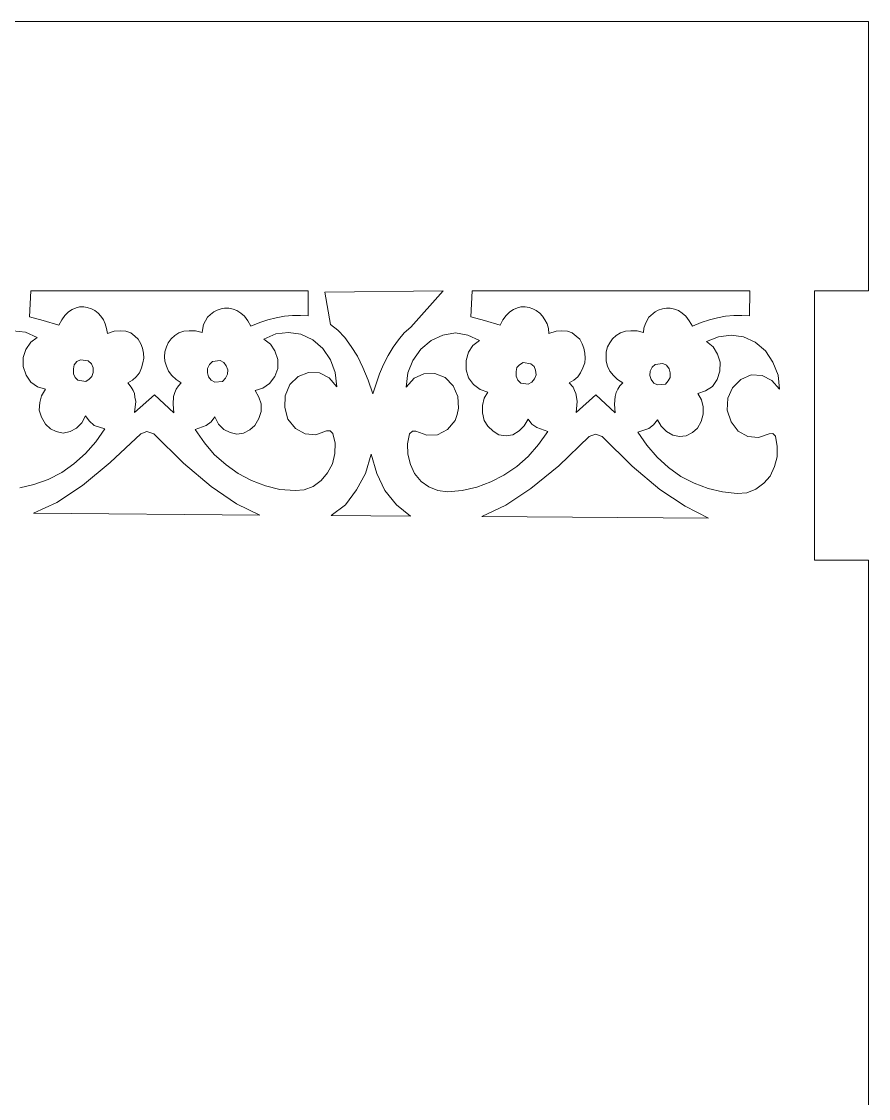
# Model space of a CAD drawing. Header units: inches. Extents: x -4.04 to 3.96, y -5.52 to 0.82.
# Drawn here: x -3.584 to -2.924, y -1.45 to -0.61 of the extents above; entities that cross this region are included whole.
import ezdxf

# ---------------------------------------------------------------- set-up
doc = ezdxf.new("R2010")
doc.units = ezdxf.units.IN
doc.header["$MEASUREMENT"] = 0
doc.layers.add('Katman 1', color=7, linetype='Continuous')

msp = doc.modelspace()

# ---------------------------------------------------------------- linework, layer by layer
at = {"layer": 'Katman 1', "color": 250, "lineweight": 9}
for points in [[(-4.04347, -0.60976), (-4.04347, -0.60976), (-2.92356, -0.60976), (-2.92356, -0.60976)], [(-2.92356, -0.60976), (-2.92356, -0.60976), (-2.92356, -0.81973), (-2.92356, -0.81973)], [(-3.57662, -0.81973), (-3.57662, -0.81973), (-3.57769, -0.84002), (-3.57769, -0.84002)], [(-3.36034, -0.81973), (-3.36034, -0.81973), (-3.57662, -0.81973), (-3.57662, -0.81973)], [(-3.36034, -0.83933), (-3.36034, -0.83933), (-3.36034, -0.81973), (-3.36034, -0.81973)], [(-3.255, -0.81973), (-3.255, -0.81973), (-3.34739, -0.82077), (-3.34739, -0.82077)], [(-3.34739, -0.82077), (-3.34739, -0.82077), (-3.34285, -0.84597), (-3.34285, -0.84597)], [(-3.28023, -0.84806), (-3.28023, -0.84806), (-3.255, -0.81973), (-3.255, -0.81973)], [(-3.2326, -0.81973), (-3.2326, -0.81973), (-3.23365, -0.84002), (-3.23365, -0.84002)], [(-3.01594, -0.81973), (-3.01594, -0.81973), (-3.2326, -0.81973), (-3.2326, -0.81973)], [(-3.01632, -0.83933), (-3.01632, -0.83933), (-3.01594, -0.81973), (-3.01594, -0.81973)], [(-2.92356, -0.81973), (-2.92356, -0.81973), (-2.96559, -0.81973), (-2.96559, -0.81973)], [(-2.96559, -0.81973), (-2.96559, -0.81973), (-2.96559, -1.02972), (-2.96559, -1.02972)], [(-3.55246, -0.84248), (-3.55246, -0.84248), (-3.55002, -0.83895), (-3.55002, -0.83895)], [(-3.55002, -0.83895), (-3.55002, -0.83895), (-3.54722, -0.83615), (-3.54722, -0.83615)], [(-3.54722, -0.83615), (-3.54722, -0.83615), (-3.54439, -0.83442), (-3.54439, -0.83442)], [(-3.54439, -0.83442), (-3.54439, -0.83442), (-3.54128, -0.83304), (-3.54128, -0.83304)], [(-3.54128, -0.83304), (-3.54128, -0.83304), (-3.53848, -0.83233), (-3.53848, -0.83233)], [(-3.53848, -0.83233), (-3.53848, -0.83233), (-3.53533, -0.83233), (-3.53533, -0.83233)], [(-3.53533, -0.83233), (-3.53533, -0.83233), (-3.53253, -0.83266), (-3.53253, -0.83266)], [(-3.53253, -0.83266), (-3.53253, -0.83266), (-3.52937, -0.83375), (-3.52937, -0.83375)], [(-3.52937, -0.83375), (-3.52937, -0.83375), (-3.52657, -0.83513), (-3.52657, -0.83513)], [(-3.52657, -0.83513), (-3.52657, -0.83513), (-3.52413, -0.83719), (-3.52413, -0.83719)], [(-3.52413, -0.83719), (-3.52413, -0.83719), (-3.52202, -0.83964), (-3.52202, -0.83964)], [(-3.52202, -0.83964), (-3.52202, -0.83964), (-3.51993, -0.84248), (-3.51993, -0.84248)], [(-3.43872, -0.84035), (-3.43872, -0.84035), (-3.43661, -0.83824), (-3.43661, -0.83824)], [(-3.43661, -0.83824), (-3.43661, -0.83824), (-3.43381, -0.83615), (-3.43381, -0.83615)], [(-3.43381, -0.83615), (-3.43381, -0.83615), (-3.43137, -0.83477), (-3.43137, -0.83477)], [(-3.43137, -0.83477), (-3.43137, -0.83477), (-3.42824, -0.83375), (-3.42824, -0.83375)], [(-3.42824, -0.83375), (-3.42824, -0.83375), (-3.42546, -0.83337), (-3.42546, -0.83337)], [(-3.42546, -0.83337), (-3.42546, -0.83337), (-3.4223, -0.83337), (-3.4223, -0.83337)], [(-3.4223, -0.83337), (-3.4223, -0.83337), (-3.41879, -0.83408), (-3.41879, -0.83408)], [(-3.41879, -0.83408), (-3.41879, -0.83408), (-3.41597, -0.83513), (-3.41597, -0.83513)], [(-3.41597, -0.83513), (-3.41597, -0.83513), (-3.41283, -0.83719), (-3.41283, -0.83719)], [(-3.41283, -0.83719), (-3.41283, -0.83719), (-3.41001, -0.83964), (-3.41001, -0.83964)], [(-3.41001, -0.83964), (-3.41001, -0.83964), (-3.40728, -0.8432), (-3.40728, -0.8432)], [(-3.38517, -0.84075), (-3.38517, -0.84075), (-3.37888, -0.83964), (-3.37888, -0.83964)], [(-3.37888, -0.83964), (-3.37888, -0.83964), (-3.37257, -0.83895), (-3.37257, -0.83895)], [(-3.37257, -0.83895), (-3.37257, -0.83895), (-3.36628, -0.83895), (-3.36628, -0.83895)], [(-3.36628, -0.83895), (-3.36628, -0.83895), (-3.36034, -0.83933), (-3.36034, -0.83933)], [(-3.20846, -0.84248), (-3.20846, -0.84248), (-3.206, -0.83895), (-3.206, -0.83895)], [(-3.206, -0.83895), (-3.206, -0.83895), (-3.20322, -0.83615), (-3.20322, -0.83615)], [(-3.20322, -0.83615), (-3.20322, -0.83615), (-3.2004, -0.83442), (-3.2004, -0.83442)], [(-3.2004, -0.83442), (-3.2004, -0.83442), (-3.19727, -0.83304), (-3.19727, -0.83304)], [(-3.19727, -0.83304), (-3.19727, -0.83304), (-3.19444, -0.83233), (-3.19444, -0.83233)], [(-3.19444, -0.83233), (-3.19444, -0.83233), (-3.19129, -0.83233), (-3.19129, -0.83233)], [(-3.19129, -0.83233), (-3.19129, -0.83233), (-3.18816, -0.83266), (-3.18816, -0.83266)], [(-3.18816, -0.83266), (-3.18816, -0.83266), (-3.18533, -0.83375), (-3.18533, -0.83375)], [(-3.18533, -0.83375), (-3.18533, -0.83375), (-3.18256, -0.83513), (-3.18256, -0.83513)], [(-3.18256, -0.83513), (-3.18256, -0.83513), (-3.17976, -0.83719), (-3.17976, -0.83719)], [(-3.17976, -0.83719), (-3.17976, -0.83719), (-3.17767, -0.83964), (-3.17767, -0.83964)], [(-3.17767, -0.83964), (-3.17767, -0.83964), (-3.17593, -0.84248), (-3.17593, -0.84248)], [(-3.09473, -0.84035), (-3.09473, -0.84035), (-3.08981, -0.83615), (-3.08981, -0.83615)], [(-3.08981, -0.83615), (-3.08981, -0.83615), (-3.08737, -0.83477), (-3.08737, -0.83477)], [(-3.08737, -0.83477), (-3.08737, -0.83477), (-3.08419, -0.83375), (-3.08419, -0.83375)], [(-3.08419, -0.83375), (-3.08419, -0.83375), (-3.08108, -0.83337), (-3.08108, -0.83337)], [(-3.08108, -0.83337), (-3.08108, -0.83337), (-3.07826, -0.83337), (-3.07826, -0.83337)], [(-3.07826, -0.83337), (-3.07826, -0.83337), (-3.07475, -0.83408), (-3.07475, -0.83408)], [(-3.07475, -0.83408), (-3.07475, -0.83408), (-3.07159, -0.83513), (-3.07159, -0.83513)], [(-3.07159, -0.83513), (-3.07159, -0.83513), (-3.06881, -0.83719), (-3.06881, -0.83719)], [(-3.06881, -0.83719), (-3.06881, -0.83719), (-3.06599, -0.83964), (-3.06599, -0.83964)], [(-3.06599, -0.83964), (-3.06599, -0.83964), (-3.06322, -0.8432), (-3.06322, -0.8432)], [(-3.04117, -0.84075), (-3.04117, -0.84075), (-3.03488, -0.83964), (-3.03488, -0.83964)], [(-3.03488, -0.83964), (-3.03488, -0.83964), (-3.02857, -0.83895), (-3.02857, -0.83895)], [(-3.02857, -0.83895), (-3.02857, -0.83895), (-3.02226, -0.83895), (-3.02226, -0.83895)], [(-3.02226, -0.83895), (-3.02226, -0.83895), (-3.01632, -0.83933), (-3.01632, -0.83933)], [(-3.57769, -0.84002), (-3.57769, -0.84002), (-3.56682, -0.84282), (-3.56682, -0.84282)], [(-3.56682, -0.84282), (-3.56682, -0.84282), (-3.5546, -0.84668), (-3.5546, -0.84668)], [(-3.5546, -0.84668), (-3.5546, -0.84668), (-3.55246, -0.84248), (-3.55246, -0.84248)], [(-3.51993, -0.84248), (-3.51993, -0.84248), (-3.51853, -0.84562), (-3.51853, -0.84562)], [(-3.51853, -0.84562), (-3.51853, -0.84562), (-3.51748, -0.84911), (-3.51748, -0.84911)], [(-3.44257, -0.84878), (-3.44257, -0.84878), (-3.44186, -0.84597), (-3.44186, -0.84597)], [(-3.44186, -0.84597), (-3.44186, -0.84597), (-3.44048, -0.8432), (-3.44048, -0.8432)], [(-3.44048, -0.8432), (-3.44048, -0.8432), (-3.43872, -0.84035), (-3.43872, -0.84035)], [(-3.40728, -0.8432), (-3.40728, -0.8432), (-3.40515, -0.84735), (-3.40515, -0.84735)], [(-3.40515, -0.84735), (-3.40515, -0.84735), (-3.39812, -0.84457), (-3.39812, -0.84457)], [(-3.39812, -0.84457), (-3.39812, -0.84457), (-3.39183, -0.84248), (-3.39183, -0.84248)], [(-3.39183, -0.84248), (-3.39183, -0.84248), (-3.38517, -0.84075), (-3.38517, -0.84075)], [(-3.34285, -0.84597), (-3.34285, -0.84597), (-3.33723, -0.85051), (-3.33723, -0.85051)], [(-3.28545, -0.85259), (-3.28545, -0.85259), (-3.28023, -0.84806), (-3.28023, -0.84806)], [(-3.23365, -0.84002), (-3.23365, -0.84002), (-3.22282, -0.84282), (-3.22282, -0.84282)], [(-3.22282, -0.84282), (-3.22282, -0.84282), (-3.21056, -0.84668), (-3.21056, -0.84668)], [(-3.21056, -0.84668), (-3.21056, -0.84668), (-3.20846, -0.84248), (-3.20846, -0.84248)], [(-3.17593, -0.84248), (-3.17593, -0.84248), (-3.17413, -0.84562), (-3.17413, -0.84562)], [(-3.17413, -0.84562), (-3.17413, -0.84562), (-3.17311, -0.84911), (-3.17311, -0.84911)], [(-3.09855, -0.84878), (-3.09855, -0.84878), (-3.09753, -0.84597), (-3.09753, -0.84597)], [(-3.09753, -0.84597), (-3.09753, -0.84597), (-3.09644, -0.8432), (-3.09644, -0.8432)], [(-3.09644, -0.8432), (-3.09644, -0.8432), (-3.09473, -0.84035), (-3.09473, -0.84035)], [(-3.06322, -0.8432), (-3.06322, -0.8432), (-3.06077, -0.84735), (-3.06077, -0.84735)], [(-3.06077, -0.84735), (-3.06077, -0.84735), (-3.0541, -0.84457), (-3.0541, -0.84457)], [(-3.0541, -0.84457), (-3.0541, -0.84457), (-3.04746, -0.84248), (-3.04746, -0.84248)], [(-3.04746, -0.84248), (-3.04746, -0.84248), (-3.04117, -0.84075), (-3.04117, -0.84075)], [(-3.59062, -0.85088), (-3.59062, -0.85088), (-3.58082, -0.85193), (-3.58082, -0.85193)], [(-3.58082, -0.85193), (-3.58082, -0.85193), (-3.57173, -0.85615), (-3.57173, -0.85615)], [(-3.57173, -0.85615), (-3.57173, -0.85615), (-3.57662, -0.85995), (-3.57662, -0.85995)], [(-3.51748, -0.84911), (-3.51748, -0.84911), (-3.51678, -0.85297), (-3.51678, -0.85297)], [(-3.51678, -0.85297), (-3.51678, -0.85297), (-3.51153, -0.85122), (-3.51153, -0.85122)], [(-3.51153, -0.85122), (-3.51153, -0.85122), (-3.50662, -0.85088), (-3.50662, -0.85088)], [(-3.50662, -0.85088), (-3.50662, -0.85088), (-3.50244, -0.85122), (-3.50244, -0.85122)], [(-3.50244, -0.85122), (-3.50244, -0.85122), (-3.49857, -0.85259), (-3.49857, -0.85259)], [(-3.49857, -0.85259), (-3.49857, -0.85259), (-3.49539, -0.85506), (-3.49539, -0.85506)], [(-3.49539, -0.85506), (-3.49539, -0.85506), (-3.49299, -0.85755), (-3.49299, -0.85755)], [(-3.46708, -0.85717), (-3.46708, -0.85717), (-3.4643, -0.85473), (-3.4643, -0.85473)], [(-3.4643, -0.85473), (-3.4643, -0.85473), (-3.46113, -0.85259), (-3.46113, -0.85259)], [(-3.46113, -0.85259), (-3.46113, -0.85259), (-3.45728, -0.85122), (-3.45728, -0.85122)], [(-3.45728, -0.85122), (-3.45728, -0.85122), (-3.45304, -0.85088), (-3.45304, -0.85088)], [(-3.45304, -0.85088), (-3.45304, -0.85088), (-3.44817, -0.85088), (-3.44817, -0.85088)], [(-3.44817, -0.85088), (-3.44817, -0.85088), (-3.44293, -0.85226), (-3.44293, -0.85226)], [(-3.44293, -0.85226), (-3.44293, -0.85226), (-3.44257, -0.84878), (-3.44257, -0.84878)], [(-3.38555, -0.85331), (-3.38555, -0.85331), (-3.39499, -0.85755), (-3.39499, -0.85755)], [(-3.37577, -0.85226), (-3.37577, -0.85226), (-3.38555, -0.85331), (-3.38555, -0.85331)], [(-3.36596, -0.85369), (-3.36596, -0.85369), (-3.37577, -0.85226), (-3.37577, -0.85226)], [(-3.35683, -0.85789), (-3.35683, -0.85789), (-3.36596, -0.85369), (-3.36596, -0.85369)], [(-3.33723, -0.85051), (-3.33723, -0.85051), (-3.33165, -0.85615), (-3.33165, -0.85615)], [(-3.33165, -0.85615), (-3.33165, -0.85615), (-3.32674, -0.86313), (-3.32674, -0.86313)], [(-3.29001, -0.85789), (-3.29001, -0.85789), (-3.28545, -0.85259), (-3.28545, -0.85259)], [(-3.26444, -0.85855), (-3.26444, -0.85855), (-3.25533, -0.85435), (-3.25533, -0.85435)], [(-3.25533, -0.85435), (-3.25533, -0.85435), (-3.24556, -0.85259), (-3.24556, -0.85259)], [(-3.24556, -0.85259), (-3.24556, -0.85259), (-3.23576, -0.85435), (-3.23576, -0.85435)], [(-3.23576, -0.85435), (-3.23576, -0.85435), (-3.22665, -0.85855), (-3.22665, -0.85855)], [(-3.17311, -0.84911), (-3.17311, -0.84911), (-3.17275, -0.85297), (-3.17275, -0.85297)], [(-3.17275, -0.85297), (-3.17275, -0.85297), (-3.16713, -0.85122), (-3.16713, -0.85122)], [(-3.16713, -0.85122), (-3.16713, -0.85122), (-3.1626, -0.85088), (-3.1626, -0.85088)], [(-3.1626, -0.85088), (-3.1626, -0.85088), (-3.15806, -0.85122), (-3.15806, -0.85122)], [(-3.15806, -0.85122), (-3.15806, -0.85122), (-3.15453, -0.85259), (-3.15453, -0.85259)], [(-3.15453, -0.85259), (-3.15453, -0.85259), (-3.15142, -0.85506), (-3.15142, -0.85506)], [(-3.15142, -0.85506), (-3.15142, -0.85506), (-3.14862, -0.85755), (-3.14862, -0.85755)], [(-3.12306, -0.85717), (-3.12306, -0.85717), (-3.12024, -0.85473), (-3.12024, -0.85473)], [(-3.12024, -0.85473), (-3.12024, -0.85473), (-3.11675, -0.85259), (-3.11675, -0.85259)], [(-3.11675, -0.85259), (-3.11675, -0.85259), (-3.11291, -0.85122), (-3.11291, -0.85122)], [(-3.11291, -0.85122), (-3.11291, -0.85122), (-3.10871, -0.85088), (-3.10871, -0.85088)], [(-3.10871, -0.85088), (-3.10871, -0.85088), (-3.10379, -0.85088), (-3.10379, -0.85088)], [(-3.10379, -0.85088), (-3.10379, -0.85088), (-3.09893, -0.85226), (-3.09893, -0.85226)], [(-3.09893, -0.85226), (-3.09893, -0.85226), (-3.09855, -0.84878), (-3.09855, -0.84878)], [(-3.04046, -0.85577), (-3.04046, -0.85577), (-3.0499, -0.85926), (-3.0499, -0.85926)], [(-3.03068, -0.85435), (-3.03068, -0.85435), (-3.04046, -0.85577), (-3.04046, -0.85577)], [(-3.02085, -0.85577), (-3.02085, -0.85577), (-3.03068, -0.85435), (-3.03068, -0.85435)], [(-3.01179, -0.85995), (-3.01179, -0.85995), (-3.02085, -0.85577), (-3.02085, -0.85577)], [(-3.57662, -0.85995), (-3.57662, -0.85995), (-3.58046, -0.86557), (-3.58046, -0.86557)], [(-3.49299, -0.85755), (-3.49299, -0.85755), (-3.49088, -0.86102), (-3.49088, -0.86102)], [(-3.49088, -0.86102), (-3.49088, -0.86102), (-3.4895, -0.8645), (-3.4895, -0.8645)], [(-3.4895, -0.8645), (-3.4895, -0.8645), (-3.4888, -0.86837), (-3.4888, -0.86837)], [(-3.47199, -0.86733), (-3.47199, -0.86733), (-3.47091, -0.86346), (-3.47091, -0.86346)], [(-3.47091, -0.86346), (-3.47091, -0.86346), (-3.46953, -0.8603), (-3.46953, -0.8603)], [(-3.46953, -0.8603), (-3.46953, -0.8603), (-3.46708, -0.85717), (-3.46708, -0.85717)], [(-3.39499, -0.85755), (-3.39499, -0.85755), (-3.38974, -0.86137), (-3.38974, -0.86137)], [(-3.38974, -0.86137), (-3.38974, -0.86137), (-3.38626, -0.86662), (-3.38626, -0.86662)], [(-3.34879, -0.86489), (-3.34879, -0.86489), (-3.35683, -0.85789), (-3.35683, -0.85789)], [(-3.34285, -0.87362), (-3.34285, -0.87362), (-3.34879, -0.86489), (-3.34879, -0.86489)], [(-3.32674, -0.86313), (-3.32674, -0.86313), (-3.32187, -0.87082), (-3.32187, -0.87082)], [(-3.29803, -0.87013), (-3.29803, -0.87013), (-3.29421, -0.8638), (-3.29421, -0.8638)], [(-3.29421, -0.8638), (-3.29421, -0.8638), (-3.29001, -0.85789), (-3.29001, -0.85789)], [(-3.27252, -0.86522), (-3.27252, -0.86522), (-3.26444, -0.85855), (-3.26444, -0.85855)], [(-3.23189, -0.86244), (-3.23189, -0.86244), (-3.2354, -0.86766), (-3.2354, -0.86766)], [(-3.22665, -0.85855), (-3.22665, -0.85855), (-3.23189, -0.86244), (-3.23189, -0.86244)], [(-3.14862, -0.85755), (-3.14862, -0.85755), (-3.14684, -0.86102), (-3.14684, -0.86102)], [(-3.14684, -0.86102), (-3.14684, -0.86102), (-3.14546, -0.8645), (-3.14546, -0.8645)], [(-3.14546, -0.8645), (-3.14546, -0.8645), (-3.14475, -0.86837), (-3.14475, -0.86837)], [(-3.12793, -0.86733), (-3.12793, -0.86733), (-3.12691, -0.86346), (-3.12691, -0.86346)], [(-3.12691, -0.86346), (-3.12691, -0.86346), (-3.12515, -0.8603), (-3.12515, -0.8603)], [(-3.12515, -0.8603), (-3.12515, -0.8603), (-3.12306, -0.85717), (-3.12306, -0.85717)], [(-3.0499, -0.85926), (-3.0499, -0.85926), (-3.04466, -0.86346), (-3.04466, -0.86346)], [(-3.04466, -0.86346), (-3.04466, -0.86346), (-3.04117, -0.86908), (-3.04117, -0.86908)], [(-3.0037, -0.86662), (-3.0037, -0.86662), (-3.01179, -0.85995), (-3.01179, -0.85995)], [(-3.58046, -0.86557), (-3.58046, -0.86557), (-3.58257, -0.87189), (-3.58257, -0.87189)], [(-3.58257, -0.87189), (-3.58257, -0.87189), (-3.58257, -0.87886), (-3.58257, -0.87886)], [(-3.48841, -0.8722), (-3.48841, -0.8722), (-3.48913, -0.87606), (-3.48913, -0.87606)], [(-3.4888, -0.86837), (-3.4888, -0.86837), (-3.48841, -0.8722), (-3.48841, -0.8722)], [(-3.47232, -0.87117), (-3.47232, -0.87117), (-3.47199, -0.86733), (-3.47199, -0.86733)], [(-3.47199, -0.87466), (-3.47199, -0.87466), (-3.47232, -0.87117), (-3.47232, -0.87117)], [(-3.38626, -0.86662), (-3.38626, -0.86662), (-3.38412, -0.87328), (-3.38412, -0.87328)], [(-3.38412, -0.87328), (-3.38412, -0.87328), (-3.38412, -0.88026), (-3.38412, -0.88026)], [(-3.32187, -0.87082), (-3.32187, -0.87082), (-3.31763, -0.87957), (-3.31763, -0.87957)], [(-3.30156, -0.87711), (-3.30156, -0.87711), (-3.29803, -0.87013), (-3.29803, -0.87013)], [(-3.2788, -0.874), (-3.2788, -0.874), (-3.27252, -0.86522), (-3.27252, -0.86522)], [(-3.2354, -0.86766), (-3.2354, -0.86766), (-3.23716, -0.874), (-3.23716, -0.874)], [(-3.14475, -0.86837), (-3.14475, -0.86837), (-3.14442, -0.8722), (-3.14442, -0.8722)], [(-3.14442, -0.8722), (-3.14442, -0.8722), (-3.14475, -0.87606), (-3.14475, -0.87606)], [(-3.12793, -0.87466), (-3.12793, -0.87466), (-3.12793, -0.86733), (-3.12793, -0.86733)], [(-3.04117, -0.86908), (-3.04117, -0.86908), (-3.03906, -0.87537), (-3.03906, -0.87537)], [(-2.9981, -0.87537), (-2.9981, -0.87537), (-3.0037, -0.86662), (-3.0037, -0.86662)], [(-3.58257, -0.87886), (-3.58257, -0.87886), (-3.58011, -0.88553), (-3.58011, -0.88553)], [(-3.5434, -0.88062), (-3.5434, -0.88062), (-3.54269, -0.87748), (-3.54269, -0.87748)], [(-3.5434, -0.88446), (-3.5434, -0.88446), (-3.5434, -0.88062), (-3.5434, -0.88062)], [(-3.54269, -0.87748), (-3.54269, -0.87748), (-3.54057, -0.87502), (-3.54057, -0.87502)], [(-3.54057, -0.87502), (-3.54057, -0.87502), (-3.53778, -0.87362), (-3.53778, -0.87362)], [(-3.53778, -0.87362), (-3.53778, -0.87362), (-3.53182, -0.87431), (-3.53182, -0.87431)], [(-3.53182, -0.87431), (-3.53182, -0.87431), (-3.52937, -0.87678), (-3.52937, -0.87678)], [(-3.52937, -0.87678), (-3.52937, -0.87678), (-3.52795, -0.87991), (-3.52795, -0.87991)], [(-3.52795, -0.87991), (-3.52795, -0.87991), (-3.52795, -0.88344), (-3.52795, -0.88344)], [(-3.49022, -0.87991), (-3.49022, -0.87991), (-3.49191, -0.88377), (-3.49191, -0.88377)], [(-3.48913, -0.87606), (-3.48913, -0.87606), (-3.49022, -0.87991), (-3.49022, -0.87991)], [(-3.47091, -0.87851), (-3.47091, -0.87851), (-3.47199, -0.87466), (-3.47199, -0.87466)], [(-3.46919, -0.88235), (-3.46919, -0.88235), (-3.47091, -0.87851), (-3.47091, -0.87851)], [(-3.43733, -0.87711), (-3.43733, -0.87711), (-3.43872, -0.88026), (-3.43872, -0.88026)], [(-3.43872, -0.88026), (-3.43872, -0.88026), (-3.43872, -0.88377), (-3.43872, -0.88377)], [(-3.4349, -0.87502), (-3.4349, -0.87502), (-3.43733, -0.87711), (-3.43733, -0.87711)], [(-3.42894, -0.874), (-3.42894, -0.874), (-3.4349, -0.87502), (-3.4349, -0.87502)], [(-3.42617, -0.87573), (-3.42617, -0.87573), (-3.42894, -0.874), (-3.42894, -0.874)], [(-3.42437, -0.87815), (-3.42437, -0.87815), (-3.42617, -0.87573), (-3.42617, -0.87573)], [(-3.42297, -0.88133), (-3.42297, -0.88133), (-3.42437, -0.87815), (-3.42437, -0.87815)], [(-3.42335, -0.88482), (-3.42335, -0.88482), (-3.42297, -0.88133), (-3.42297, -0.88133)], [(-3.38412, -0.88026), (-3.38412, -0.88026), (-3.38626, -0.88655), (-3.38626, -0.88655)], [(-3.33936, -0.88344), (-3.33936, -0.88344), (-3.34285, -0.87362), (-3.34285, -0.87362)], [(-3.31763, -0.87957), (-3.31763, -0.87957), (-3.31348, -0.88935), (-3.31348, -0.88935)], [(-3.3047, -0.88446), (-3.3047, -0.88446), (-3.30156, -0.87711), (-3.30156, -0.87711)], [(-3.28263, -0.88377), (-3.28263, -0.88377), (-3.2788, -0.874), (-3.2788, -0.874)], [(-3.23716, -0.874), (-3.23716, -0.874), (-3.23716, -0.88133), (-3.23716, -0.88133)], [(-3.23716, -0.88133), (-3.23716, -0.88133), (-3.2354, -0.88764), (-3.2354, -0.88764)], [(-3.19831, -0.88273), (-3.19831, -0.88273), (-3.19762, -0.87957), (-3.19762, -0.87957)], [(-3.19762, -0.87957), (-3.19762, -0.87957), (-3.19554, -0.87748), (-3.19554, -0.87748)], [(-3.19554, -0.87748), (-3.19554, -0.87748), (-3.19269, -0.87573), (-3.19269, -0.87573)], [(-3.19269, -0.87573), (-3.19269, -0.87573), (-3.18676, -0.87678), (-3.18676, -0.87678)], [(-3.18676, -0.87678), (-3.18676, -0.87678), (-3.18429, -0.87886), (-3.18429, -0.87886)], [(-3.18429, -0.87886), (-3.18429, -0.87886), (-3.18324, -0.88169), (-3.18324, -0.88169)], [(-3.18324, -0.88169), (-3.18324, -0.88169), (-3.18256, -0.88517), (-3.18256, -0.88517)], [(-3.14615, -0.87991), (-3.14615, -0.87991), (-3.14793, -0.88377), (-3.14793, -0.88377)], [(-3.14475, -0.87606), (-3.14475, -0.87606), (-3.14615, -0.87991), (-3.14615, -0.87991)], [(-3.12691, -0.87851), (-3.12691, -0.87851), (-3.12793, -0.87466), (-3.12793, -0.87466)], [(-3.12515, -0.88235), (-3.12515, -0.88235), (-3.12691, -0.87851), (-3.12691, -0.87851)], [(-3.09226, -0.8792), (-3.09226, -0.8792), (-3.09366, -0.88235), (-3.09366, -0.88235)], [(-3.08981, -0.87711), (-3.08981, -0.87711), (-3.09226, -0.8792), (-3.09226, -0.8792)], [(-3.08388, -0.87639), (-3.08388, -0.87639), (-3.08981, -0.87711), (-3.08981, -0.87711)], [(-3.08108, -0.8778), (-3.08108, -0.8778), (-3.08388, -0.87639), (-3.08388, -0.87639)], [(-3.07897, -0.88062), (-3.07897, -0.88062), (-3.08108, -0.8778), (-3.08108, -0.8778)], [(-3.07826, -0.88377), (-3.07826, -0.88377), (-3.07897, -0.88062), (-3.07897, -0.88062)], [(-3.03906, -0.87537), (-3.03906, -0.87537), (-3.03941, -0.88235), (-3.03941, -0.88235)], [(-2.99392, -0.88553), (-2.99392, -0.88553), (-2.9981, -0.87537), (-2.9981, -0.87537)], [(-3.58011, -0.88553), (-3.58011, -0.88553), (-3.57662, -0.89113), (-3.57662, -0.89113)], [(-3.54198, -0.88726), (-3.54198, -0.88726), (-3.5434, -0.88446), (-3.5434, -0.88446)], [(-3.53991, -0.88935), (-3.53991, -0.88935), (-3.54198, -0.88726), (-3.54198, -0.88726)], [(-3.53357, -0.89042), (-3.53357, -0.89042), (-3.53991, -0.88935), (-3.53991, -0.88935)], [(-3.53113, -0.88867), (-3.53113, -0.88867), (-3.53357, -0.89042), (-3.53357, -0.89042)], [(-3.52904, -0.88655), (-3.52904, -0.88655), (-3.53113, -0.88867), (-3.53113, -0.88867)], [(-3.52795, -0.88344), (-3.52795, -0.88344), (-3.52904, -0.88655), (-3.52904, -0.88655)], [(-3.49717, -0.88935), (-3.49717, -0.88935), (-3.50104, -0.89146), (-3.50104, -0.89146)], [(-3.49437, -0.88693), (-3.49437, -0.88693), (-3.49717, -0.88935), (-3.49717, -0.88935)], [(-3.49191, -0.88377), (-3.49191, -0.88377), (-3.49437, -0.88693), (-3.49437, -0.88693)], [(-3.46673, -0.88584), (-3.46673, -0.88584), (-3.46919, -0.88235), (-3.46919, -0.88235)], [(-3.46324, -0.88902), (-3.46324, -0.88902), (-3.46673, -0.88584), (-3.46673, -0.88584)], [(-3.45939, -0.89146), (-3.45939, -0.89146), (-3.46324, -0.88902), (-3.46324, -0.88902)], [(-3.43872, -0.88377), (-3.43872, -0.88377), (-3.43801, -0.88693), (-3.43801, -0.88693)], [(-3.43801, -0.88693), (-3.43801, -0.88693), (-3.4359, -0.88935), (-3.4359, -0.88935)], [(-3.4359, -0.88935), (-3.4359, -0.88935), (-3.43313, -0.89113), (-3.43313, -0.89113)], [(-3.42717, -0.89042), (-3.42717, -0.89042), (-3.42474, -0.88797), (-3.42474, -0.88797)], [(-3.42474, -0.88797), (-3.42474, -0.88797), (-3.42335, -0.88482), (-3.42335, -0.88482)], [(-3.38626, -0.88655), (-3.38626, -0.88655), (-3.39046, -0.89213), (-3.39046, -0.89213)], [(-3.37468, -0.89284), (-3.37468, -0.89284), (-3.36808, -0.88655), (-3.36808, -0.88655)], [(-3.36808, -0.88655), (-3.36808, -0.88655), (-3.35998, -0.88344), (-3.35998, -0.88344)], [(-3.35998, -0.88344), (-3.35998, -0.88344), (-3.35159, -0.88377), (-3.35159, -0.88377)], [(-3.35159, -0.88377), (-3.35159, -0.88377), (-3.3439, -0.88764), (-3.3439, -0.88764)], [(-3.3439, -0.88764), (-3.3439, -0.88764), (-3.33792, -0.89462), (-3.33792, -0.89462)], [(-3.33792, -0.89462), (-3.33792, -0.89462), (-3.33936, -0.88344), (-3.33936, -0.88344)], [(-3.31348, -0.88935), (-3.31348, -0.88935), (-3.30992, -0.9002), (-3.30992, -0.9002)], [(-3.30992, -0.9002), (-3.30992, -0.9002), (-3.3047, -0.88446), (-3.3047, -0.88446)], [(-3.28403, -0.89498), (-3.28403, -0.89498), (-3.28263, -0.88377), (-3.28263, -0.88377)], [(-3.27772, -0.88797), (-3.27772, -0.88797), (-3.28403, -0.89498), (-3.28403, -0.89498)], [(-3.27005, -0.88446), (-3.27005, -0.88446), (-3.27772, -0.88797), (-3.27772, -0.88797)], [(-3.26167, -0.88415), (-3.26167, -0.88415), (-3.27005, -0.88446), (-3.27005, -0.88446)], [(-3.25358, -0.88726), (-3.25358, -0.88726), (-3.26167, -0.88415), (-3.26167, -0.88415)], [(-3.24729, -0.89393), (-3.24729, -0.89393), (-3.25358, -0.88726), (-3.25358, -0.88726)], [(-3.2354, -0.88764), (-3.2354, -0.88764), (-3.23156, -0.89284), (-3.23156, -0.89284)], [(-3.19831, -0.88622), (-3.19831, -0.88622), (-3.19831, -0.88273), (-3.19831, -0.88273)], [(-3.19691, -0.88935), (-3.19691, -0.88935), (-3.19831, -0.88622), (-3.19831, -0.88622)], [(-3.19444, -0.89184), (-3.19444, -0.89184), (-3.19691, -0.88935), (-3.19691, -0.88935)], [(-3.18398, -0.88831), (-3.18398, -0.88831), (-3.18604, -0.89113), (-3.18604, -0.89113)], [(-3.18256, -0.88517), (-3.18256, -0.88517), (-3.18398, -0.88831), (-3.18398, -0.88831)], [(-3.15315, -0.88935), (-3.15315, -0.88935), (-3.157, -0.89146), (-3.157, -0.89146)], [(-3.15, -0.88693), (-3.15, -0.88693), (-3.15315, -0.88935), (-3.15315, -0.88935)], [(-3.14793, -0.88377), (-3.14793, -0.88377), (-3.15, -0.88693), (-3.15, -0.88693)], [(-3.12235, -0.88584), (-3.12235, -0.88584), (-3.12515, -0.88235), (-3.12515, -0.88235)], [(-3.1192, -0.88902), (-3.1192, -0.88902), (-3.12235, -0.88584), (-3.12235, -0.88584)], [(-3.115, -0.89146), (-3.115, -0.89146), (-3.1192, -0.88902), (-3.1192, -0.88902)], [(-3.09366, -0.88235), (-3.09366, -0.88235), (-3.09402, -0.88584), (-3.09402, -0.88584)], [(-3.09402, -0.88584), (-3.09402, -0.88584), (-3.09295, -0.88902), (-3.09295, -0.88902)], [(-3.09295, -0.88902), (-3.09295, -0.88902), (-3.09086, -0.89184), (-3.09086, -0.89184)], [(-3.08175, -0.89251), (-3.08175, -0.89251), (-3.07968, -0.89007), (-3.07968, -0.89007)], [(-3.07968, -0.89007), (-3.07968, -0.89007), (-3.07826, -0.88726), (-3.07826, -0.88726)], [(-3.07826, -0.88726), (-3.07826, -0.88726), (-3.07826, -0.88377), (-3.07826, -0.88377)], [(-3.04155, -0.88902), (-3.04155, -0.88902), (-3.04504, -0.89427), (-3.04504, -0.89427)], [(-3.03941, -0.88235), (-3.03941, -0.88235), (-3.04155, -0.88902), (-3.04155, -0.88902)], [(-3.02961, -0.89533), (-3.02961, -0.89533), (-3.02295, -0.88902), (-3.02295, -0.88902)], [(-3.02295, -0.88902), (-3.02295, -0.88902), (-3.01492, -0.88517), (-3.01492, -0.88517)], [(-3.01492, -0.88517), (-3.01492, -0.88517), (-3.0065, -0.88584), (-3.0065, -0.88584)], [(-3.0065, -0.88584), (-3.0065, -0.88584), (-2.99881, -0.8897), (-2.99881, -0.8897)], [(-2.99881, -0.8897), (-2.99881, -0.8897), (-2.99285, -0.89637), (-2.99285, -0.89637)], [(-2.99285, -0.89637), (-2.99285, -0.89637), (-2.99392, -0.88553), (-2.99392, -0.88553)], [(-3.57662, -0.89113), (-3.57662, -0.89113), (-3.57138, -0.89462), (-3.57138, -0.89462)], [(-3.57138, -0.89462), (-3.57138, -0.89462), (-3.56509, -0.89637), (-3.56509, -0.89637)], [(-3.56509, -0.89637), (-3.56509, -0.89637), (-3.56824, -0.90162), (-3.56824, -0.90162)], [(-3.50104, -0.89146), (-3.50104, -0.89146), (-3.49824, -0.89498), (-3.49824, -0.89498)], [(-3.49824, -0.89498), (-3.49824, -0.89498), (-3.49684, -0.8974), (-3.49684, -0.8974)], [(-3.49684, -0.8974), (-3.49684, -0.8974), (-3.49575, -0.89986), (-3.49575, -0.89986)], [(-3.4643, -0.89918), (-3.4643, -0.89918), (-3.46324, -0.89637), (-3.46324, -0.89637)], [(-3.46324, -0.89637), (-3.46324, -0.89637), (-3.4615, -0.89393), (-3.4615, -0.89393)], [(-3.4615, -0.89393), (-3.4615, -0.89393), (-3.45939, -0.89146), (-3.45939, -0.89146)], [(-3.43313, -0.89113), (-3.43313, -0.89113), (-3.42717, -0.89042), (-3.42717, -0.89042)], [(-3.3957, -0.89566), (-3.3957, -0.89566), (-3.40161, -0.8974), (-3.40161, -0.8974)], [(-3.40161, -0.8974), (-3.40161, -0.8974), (-3.39883, -0.90267), (-3.39883, -0.90267)], [(-3.39046, -0.89213), (-3.39046, -0.89213), (-3.3957, -0.89566), (-3.3957, -0.89566)], [(-3.37817, -0.90162), (-3.37817, -0.90162), (-3.37468, -0.89284), (-3.37468, -0.89284)], [(-3.2438, -0.90229), (-3.2438, -0.90229), (-3.24729, -0.89393), (-3.24729, -0.89393)], [(-3.23156, -0.89284), (-3.23156, -0.89284), (-3.22631, -0.89671), (-3.22631, -0.89671)], [(-3.22631, -0.89671), (-3.22631, -0.89671), (-3.22033, -0.8988), (-3.22033, -0.8988)], [(-3.18887, -0.89251), (-3.18887, -0.89251), (-3.19444, -0.89184), (-3.19444, -0.89184)], [(-3.18604, -0.89113), (-3.18604, -0.89113), (-3.18887, -0.89251), (-3.18887, -0.89251)], [(-3.157, -0.89146), (-3.157, -0.89146), (-3.15386, -0.89498), (-3.15386, -0.89498)], [(-3.15386, -0.89498), (-3.15386, -0.89498), (-3.15282, -0.8974), (-3.15282, -0.8974)], [(-3.15282, -0.8974), (-3.15282, -0.8974), (-3.15175, -0.89986), (-3.15175, -0.89986)], [(-3.12024, -0.89918), (-3.12024, -0.89918), (-3.11886, -0.89637), (-3.11886, -0.89637)], [(-3.11886, -0.89637), (-3.11886, -0.89637), (-3.11744, -0.89393), (-3.11744, -0.89393)], [(-3.11744, -0.89393), (-3.11744, -0.89393), (-3.115, -0.89146), (-3.115, -0.89146)], [(-3.09086, -0.89184), (-3.09086, -0.89184), (-3.08806, -0.89322), (-3.08806, -0.89322)], [(-3.08806, -0.89322), (-3.08806, -0.89322), (-3.08175, -0.89251), (-3.08175, -0.89251)], [(-3.05059, -0.8978), (-3.05059, -0.8978), (-3.05657, -0.89986), (-3.05657, -0.89986)], [(-3.04504, -0.89427), (-3.04504, -0.89427), (-3.05059, -0.8978), (-3.05059, -0.8978)], [(-3.0331, -0.90338), (-3.0331, -0.90338), (-3.02961, -0.89533), (-3.02961, -0.89533)], [(-3.56962, -0.90687), (-3.56962, -0.90687), (-3.56996, -0.91282), (-3.56996, -0.91282)], [(-3.56824, -0.90162), (-3.56824, -0.90162), (-3.56962, -0.90687), (-3.56962, -0.90687)], [(-3.49575, -0.89986), (-3.49575, -0.89986), (-3.49539, -0.90267), (-3.49539, -0.90267)], [(-3.49575, -0.91455), (-3.49575, -0.91455), (-3.48002, -0.90093), (-3.48002, -0.90093)], [(-3.4947, -0.90615), (-3.4947, -0.90615), (-3.49575, -0.91455), (-3.49575, -0.91455)], [(-3.49539, -0.90267), (-3.49539, -0.90267), (-3.4947, -0.90615), (-3.4947, -0.90615)], [(-3.48002, -0.90093), (-3.48002, -0.90093), (-3.46499, -0.91491), (-3.46499, -0.91491)], [(-3.46566, -0.90824), (-3.46566, -0.90824), (-3.46533, -0.90229), (-3.46533, -0.90229)], [(-3.46533, -0.90229), (-3.46533, -0.90229), (-3.4643, -0.89918), (-3.4643, -0.89918)], [(-3.39883, -0.90267), (-3.39883, -0.90267), (-3.39707, -0.90791), (-3.39707, -0.90791)], [(-3.37852, -0.91073), (-3.37852, -0.91073), (-3.37817, -0.90162), (-3.37817, -0.90162)], [(-3.24311, -0.9114), (-3.24311, -0.9114), (-3.2438, -0.90229), (-3.2438, -0.90229)], [(-3.22315, -0.90338), (-3.22315, -0.90338), (-3.22453, -0.90933), (-3.22453, -0.90933)], [(-3.22033, -0.8988), (-3.22033, -0.8988), (-3.22315, -0.90338), (-3.22315, -0.90338)], [(-3.15175, -0.89986), (-3.15175, -0.89986), (-3.15104, -0.90267), (-3.15104, -0.90267)], [(-3.15142, -0.91455), (-3.15142, -0.91455), (-3.13602, -0.90093), (-3.13602, -0.90093)], [(-3.15071, -0.90615), (-3.15071, -0.90615), (-3.15142, -0.91455), (-3.15142, -0.91455)], [(-3.15104, -0.90267), (-3.15104, -0.90267), (-3.15071, -0.90615), (-3.15071, -0.90615)], [(-3.13602, -0.90093), (-3.13602, -0.90093), (-3.12095, -0.91491), (-3.12095, -0.91491)], [(-3.12164, -0.90824), (-3.12164, -0.90824), (-3.12095, -0.90229), (-3.12095, -0.90229)], [(-3.12095, -0.90229), (-3.12095, -0.90229), (-3.12024, -0.89918), (-3.12024, -0.89918)], [(-3.05657, -0.89986), (-3.05657, -0.89986), (-3.05377, -0.9048), (-3.05377, -0.9048)], [(-3.05377, -0.9048), (-3.05377, -0.9048), (-3.05237, -0.91035), (-3.05237, -0.91035)], [(-3.03381, -0.91282), (-3.03381, -0.91282), (-3.0331, -0.90338), (-3.0331, -0.90338)], [(-3.56996, -0.91282), (-3.56996, -0.91282), (-3.56824, -0.9184), (-3.56824, -0.9184)], [(-3.46499, -0.91491), (-3.46499, -0.91491), (-3.46566, -0.90824), (-3.46566, -0.90824)], [(-3.39707, -0.91387), (-3.39707, -0.91387), (-3.39883, -0.91947), (-3.39883, -0.91947)], [(-3.39707, -0.90791), (-3.39707, -0.90791), (-3.39707, -0.91387), (-3.39707, -0.91387)], [(-3.3761, -0.91982), (-3.3761, -0.91982), (-3.37852, -0.91073), (-3.37852, -0.91073)], [(-3.24418, -0.91631), (-3.24418, -0.91631), (-3.24311, -0.9114), (-3.24311, -0.9114)], [(-3.22453, -0.90933), (-3.22453, -0.90933), (-3.22453, -0.91491), (-3.22453, -0.91491)], [(-3.22453, -0.91491), (-3.22453, -0.91491), (-3.22315, -0.92087), (-3.22315, -0.92087)], [(-3.12095, -0.91491), (-3.12095, -0.91491), (-3.12164, -0.90824), (-3.12164, -0.90824)], [(-3.05237, -0.91035), (-3.05237, -0.91035), (-3.05237, -0.91598), (-3.05237, -0.91598)], [(-3.03068, -0.92193), (-3.03068, -0.92193), (-3.03381, -0.91282), (-3.03381, -0.91282)], [(-3.56824, -0.9184), (-3.56824, -0.9184), (-3.56509, -0.92369), (-3.56509, -0.92369)], [(-3.56509, -0.92369), (-3.56509, -0.92369), (-3.56122, -0.92751), (-3.56122, -0.92751)], [(-3.54091, -0.9268), (-3.54091, -0.9268), (-3.53673, -0.92265), (-3.53673, -0.92265)], [(-3.53673, -0.92265), (-3.53673, -0.92265), (-3.53391, -0.91735), (-3.53391, -0.91735)], [(-3.53391, -0.91735), (-3.53391, -0.91735), (-3.53113, -0.92122), (-3.53113, -0.92122)], [(-3.53113, -0.92122), (-3.53113, -0.92122), (-3.52729, -0.92471), (-3.52729, -0.92471)], [(-3.4359, -0.92193), (-3.4359, -0.92193), (-3.43977, -0.92471), (-3.43977, -0.92471)], [(-3.43313, -0.91807), (-3.43313, -0.91807), (-3.4359, -0.92193), (-3.4359, -0.92193)], [(-3.43032, -0.92369), (-3.43032, -0.92369), (-3.43313, -0.91807), (-3.43313, -0.91807)], [(-3.42617, -0.92784), (-3.42617, -0.92784), (-3.43032, -0.92369), (-3.43032, -0.92369)], [(-3.39883, -0.91947), (-3.39883, -0.91947), (-3.40197, -0.92471), (-3.40197, -0.92471)], [(-3.37014, -0.92718), (-3.37014, -0.92718), (-3.3761, -0.91982), (-3.3761, -0.91982)], [(-3.25185, -0.92784), (-3.25185, -0.92784), (-3.24587, -0.92087), (-3.24587, -0.92087)], [(-3.24587, -0.92087), (-3.24587, -0.92087), (-3.24418, -0.91631), (-3.24418, -0.91631)], [(-3.22315, -0.92087), (-3.22315, -0.92087), (-3.22033, -0.92542), (-3.22033, -0.92542)], [(-3.192, -0.92506), (-3.192, -0.92506), (-3.18887, -0.91982), (-3.18887, -0.91982)], [(-3.18887, -0.91982), (-3.18887, -0.91982), (-3.18604, -0.92369), (-3.18604, -0.92369)], [(-3.18604, -0.92369), (-3.18604, -0.92369), (-3.1822, -0.92649), (-3.1822, -0.92649)], [(-3.08806, -0.92051), (-3.08806, -0.92051), (-3.09124, -0.92435), (-3.09124, -0.92435)], [(-3.08524, -0.92542), (-3.08524, -0.92542), (-3.08806, -0.92051), (-3.08806, -0.92051)], [(-3.0541, -0.92157), (-3.0541, -0.92157), (-3.05691, -0.9268), (-3.05691, -0.9268)], [(-3.05237, -0.91598), (-3.05237, -0.91598), (-3.0541, -0.92157), (-3.0541, -0.92157)], [(-3.02506, -0.92926), (-3.02506, -0.92926), (-3.03068, -0.92193), (-3.03068, -0.92193)], [(-3.56122, -0.92751), (-3.56122, -0.92751), (-3.55669, -0.92962), (-3.55669, -0.92962)], [(-3.55669, -0.92962), (-3.55669, -0.92962), (-3.55144, -0.93067), (-3.55144, -0.93067)], [(-3.55144, -0.93067), (-3.55144, -0.93067), (-3.54582, -0.92962), (-3.54582, -0.92962)], [(-3.54582, -0.92962), (-3.54582, -0.92962), (-3.54091, -0.9268), (-3.54091, -0.9268)], [(-3.52729, -0.92471), (-3.52729, -0.92471), (-3.51889, -0.92751), (-3.51889, -0.92751)], [(-3.51889, -0.92751), (-3.51889, -0.92751), (-3.52589, -0.93767), (-3.52589, -0.93767)], [(-3.51469, -0.95376), (-3.51469, -0.95376), (-3.49088, -0.93138), (-3.49088, -0.93138)], [(-3.49088, -0.93138), (-3.49088, -0.93138), (-3.48602, -0.92962), (-3.48602, -0.92962)], [(-3.48602, -0.92962), (-3.48602, -0.92962), (-3.48072, -0.93138), (-3.48072, -0.93138)], [(-3.48072, -0.93138), (-3.48072, -0.93138), (-3.45764, -0.95411), (-3.45764, -0.95411)], [(-3.43977, -0.92471), (-3.43977, -0.92471), (-3.44855, -0.92784), (-3.44855, -0.92784)], [(-3.44855, -0.92784), (-3.44855, -0.92784), (-3.44119, -0.93835), (-3.44119, -0.93835)], [(-3.42126, -0.93033), (-3.42126, -0.93033), (-3.42617, -0.92784), (-3.42617, -0.92784)], [(-3.41597, -0.93169), (-3.41597, -0.93169), (-3.42126, -0.93033), (-3.42126, -0.93033)], [(-3.41072, -0.93067), (-3.41072, -0.93067), (-3.41597, -0.93169), (-3.41597, -0.93169)], [(-3.40581, -0.9282), (-3.40581, -0.9282), (-3.41072, -0.93067), (-3.41072, -0.93067)], [(-3.40197, -0.92471), (-3.40197, -0.92471), (-3.40581, -0.9282), (-3.40581, -0.9282)], [(-3.36279, -0.93138), (-3.36279, -0.93138), (-3.37014, -0.92718), (-3.37014, -0.92718)], [(-3.35439, -0.93204), (-3.35439, -0.93204), (-3.36279, -0.93138), (-3.36279, -0.93138)], [(-3.34596, -0.92893), (-3.34596, -0.92893), (-3.35439, -0.93204), (-3.35439, -0.93204)], [(-3.34319, -0.92893), (-3.34319, -0.92893), (-3.34596, -0.92893), (-3.34596, -0.92893)], [(-3.34109, -0.931), (-3.34109, -0.931), (-3.34319, -0.92893), (-3.34319, -0.92893)], [(-3.33934, -0.93871), (-3.33934, -0.93871), (-3.34109, -0.931), (-3.34109, -0.931)], [(-3.283, -0.93907), (-3.283, -0.93907), (-3.28125, -0.93138), (-3.28125, -0.93138)], [(-3.28125, -0.93138), (-3.28125, -0.93138), (-3.27914, -0.92926), (-3.27914, -0.92926)], [(-3.27914, -0.92926), (-3.27914, -0.92926), (-3.27636, -0.92926), (-3.27636, -0.92926)], [(-3.27636, -0.92926), (-3.27636, -0.92926), (-3.26794, -0.9324), (-3.26794, -0.9324)], [(-3.26794, -0.9324), (-3.26794, -0.9324), (-3.25954, -0.93204), (-3.25954, -0.93204)], [(-3.25954, -0.93204), (-3.25954, -0.93204), (-3.25185, -0.92784), (-3.25185, -0.92784)], [(-3.22033, -0.92542), (-3.22033, -0.92542), (-3.21616, -0.92926), (-3.21616, -0.92926)], [(-3.21616, -0.92926), (-3.21616, -0.92926), (-3.2116, -0.93204), (-3.2116, -0.93204)], [(-3.2116, -0.93204), (-3.2116, -0.93204), (-3.206, -0.93276), (-3.206, -0.93276)], [(-3.206, -0.93276), (-3.206, -0.93276), (-3.20073, -0.93204), (-3.20073, -0.93204)], [(-3.20073, -0.93204), (-3.20073, -0.93204), (-3.19585, -0.92893), (-3.19585, -0.92893)], [(-3.19585, -0.92893), (-3.19585, -0.92893), (-3.192, -0.92506), (-3.192, -0.92506)], [(-3.1822, -0.92649), (-3.1822, -0.92649), (-3.17346, -0.92962), (-3.17346, -0.92962)], [(-3.17346, -0.92962), (-3.17346, -0.92962), (-3.1808, -0.93973), (-3.1808, -0.93973)], [(-3.14126, -0.93346), (-3.14126, -0.93346), (-3.13635, -0.93169), (-3.13635, -0.93169)], [(-3.13635, -0.93169), (-3.13635, -0.93169), (-3.13111, -0.93346), (-3.13111, -0.93346)], [(-3.09473, -0.92718), (-3.09473, -0.92718), (-3.10346, -0.92998), (-3.10346, -0.92998)], [(-3.10346, -0.92998), (-3.10346, -0.92998), (-3.09644, -0.94011), (-3.09644, -0.94011)], [(-3.09124, -0.92435), (-3.09124, -0.92435), (-3.09473, -0.92718), (-3.09473, -0.92718)], [(-3.08108, -0.92962), (-3.08108, -0.92962), (-3.08524, -0.92542), (-3.08524, -0.92542)], [(-3.07617, -0.9324), (-3.07617, -0.9324), (-3.08108, -0.92962), (-3.08108, -0.92962)], [(-3.06077, -0.93033), (-3.06077, -0.93033), (-3.06569, -0.93276), (-3.06569, -0.93276)], [(-3.05691, -0.9268), (-3.05691, -0.9268), (-3.06077, -0.93033), (-3.06077, -0.93033)], [(-3.0177, -0.93346), (-3.0177, -0.93346), (-3.02506, -0.92926), (-3.02506, -0.92926)], [(-3.00093, -0.93138), (-3.00093, -0.93138), (-3.00932, -0.93418), (-3.00932, -0.93418)], [(-2.9981, -0.931), (-2.9981, -0.931), (-3.00093, -0.93138), (-3.00093, -0.93138)], [(-2.99601, -0.93313), (-2.99601, -0.93313), (-2.9981, -0.931), (-2.9981, -0.931)], [(-3.52589, -0.93767), (-3.52589, -0.93767), (-3.53391, -0.94678), (-3.53391, -0.94678)], [(-3.44119, -0.93835), (-3.44119, -0.93835), (-3.4335, -0.94744), (-3.4335, -0.94744)], [(-3.33968, -0.94678), (-3.33968, -0.94678), (-3.33934, -0.93871), (-3.33934, -0.93871)], [(-3.28263, -0.94711), (-3.28263, -0.94711), (-3.283, -0.93907), (-3.283, -0.93907)], [(-3.1808, -0.93973), (-3.1808, -0.93973), (-3.18887, -0.94887), (-3.18887, -0.94887)], [(-3.16506, -0.95618), (-3.16506, -0.95618), (-3.14126, -0.93346), (-3.14126, -0.93346)], [(-3.13111, -0.93346), (-3.13111, -0.93346), (-3.10766, -0.95656), (-3.10766, -0.95656)], [(-3.09644, -0.94011), (-3.09644, -0.94011), (-3.08839, -0.94958), (-3.08839, -0.94958)], [(-3.07088, -0.93346), (-3.07088, -0.93346), (-3.07617, -0.9324), (-3.07617, -0.9324)], [(-3.06569, -0.93276), (-3.06569, -0.93276), (-3.07088, -0.93346), (-3.07088, -0.93346)], [(-3.00932, -0.93418), (-3.00932, -0.93418), (-3.0177, -0.93346), (-3.0177, -0.93346)], [(-2.99463, -0.94115), (-2.99463, -0.94115), (-2.99601, -0.93313), (-2.99601, -0.93313)], [(-3.53391, -0.94678), (-3.53391, -0.94678), (-3.54302, -0.9548), (-3.54302, -0.9548)], [(-3.4335, -0.94744), (-3.4335, -0.94744), (-3.42437, -0.95551), (-3.42437, -0.95551)], [(-3.34145, -0.9548), (-3.34145, -0.9548), (-3.33968, -0.94678), (-3.33968, -0.94678)], [(-3.31556, -0.96218), (-3.31556, -0.96218), (-3.31134, -0.94711), (-3.31134, -0.94711)], [(-3.31134, -0.94711), (-3.31134, -0.94711), (-3.30681, -0.96218), (-3.30681, -0.96218)], [(-3.28054, -0.95518), (-3.28054, -0.95518), (-3.28263, -0.94711), (-3.28263, -0.94711)], [(-3.18887, -0.94887), (-3.18887, -0.94887), (-3.19762, -0.95689), (-3.19762, -0.95689)], [(-2.99463, -0.9492), (-2.99463, -0.9492), (-2.99463, -0.94115), (-2.99463, -0.94115)], [(-3.54302, -0.9548), (-3.54302, -0.9548), (-3.55246, -0.96142), (-3.55246, -0.96142)], [(-3.53637, -0.97163), (-3.53637, -0.97163), (-3.51469, -0.95376), (-3.51469, -0.95376)], [(-3.45764, -0.95411), (-3.45764, -0.95411), (-3.4359, -0.97229), (-3.4359, -0.97229)], [(-3.42437, -0.95551), (-3.42437, -0.95551), (-3.41493, -0.96218), (-3.41493, -0.96218)], [(-3.3453, -0.96185), (-3.3453, -0.96185), (-3.34145, -0.9548), (-3.34145, -0.9548)], [(-3.27743, -0.96218), (-3.27743, -0.96218), (-3.28054, -0.95518), (-3.28054, -0.95518)], [(-3.19762, -0.95689), (-3.19762, -0.95689), (-3.20776, -0.96354), (-3.20776, -0.96354)], [(-3.18676, -0.97407), (-3.18676, -0.97407), (-3.16506, -0.95618), (-3.16506, -0.95618)], [(-3.10766, -0.95656), (-3.10766, -0.95656), (-3.08628, -0.97478), (-3.08628, -0.97478)], [(-3.08839, -0.94958), (-3.08839, -0.94958), (-3.07933, -0.95758), (-3.07933, -0.95758)], [(-3.00021, -0.96424), (-3.00021, -0.96424), (-2.99672, -0.95689), (-2.99672, -0.95689)], [(-2.99672, -0.95689), (-2.99672, -0.95689), (-2.99463, -0.9492), (-2.99463, -0.9492)], [(-3.55246, -0.96142), (-3.55246, -0.96142), (-3.563, -0.96705), (-3.563, -0.96705)], [(-3.41493, -0.96218), (-3.41493, -0.96218), (-3.40443, -0.96773), (-3.40443, -0.96773)], [(-3.35019, -0.96773), (-3.35019, -0.96773), (-3.3453, -0.96185), (-3.3453, -0.96185)], [(-3.32254, -0.97511), (-3.32254, -0.97511), (-3.31556, -0.96218), (-3.31556, -0.96218)], [(-3.30681, -0.96218), (-3.30681, -0.96218), (-3.3005, -0.97545), (-3.3005, -0.97545)], [(-3.27216, -0.96844), (-3.27216, -0.96844), (-3.27743, -0.96218), (-3.27743, -0.96218)], [(-3.20776, -0.96354), (-3.20776, -0.96354), (-3.21787, -0.96885), (-3.21787, -0.96885)], [(-3.07933, -0.95758), (-3.07933, -0.95758), (-3.06983, -0.96462), (-3.06983, -0.96462)], [(-3.06983, -0.96462), (-3.06983, -0.96462), (-3.05937, -0.96987), (-3.05937, -0.96987)], [(-3.00512, -0.96987), (-3.00512, -0.96987), (-3.00021, -0.96424), (-3.00021, -0.96424)], [(-3.57416, -0.97091), (-3.57416, -0.97091), (-3.585, -0.97338), (-3.585, -0.97338)], [(-3.563, -0.96705), (-3.563, -0.96705), (-3.57416, -0.97091), (-3.57416, -0.97091)], [(-3.55633, -0.98489), (-3.55633, -0.98489), (-3.53637, -0.97163), (-3.53637, -0.97163)], [(-3.4359, -0.97229), (-3.4359, -0.97229), (-3.41633, -0.98598), (-3.41633, -0.98598)], [(-3.40443, -0.96773), (-3.40443, -0.96773), (-3.39359, -0.97196), (-3.39359, -0.97196)], [(-3.39359, -0.97196), (-3.39359, -0.97196), (-3.38239, -0.97478), (-3.38239, -0.97478)], [(-3.3635, -0.97511), (-3.3635, -0.97511), (-3.3565, -0.97229), (-3.3565, -0.97229)], [(-3.3565, -0.97229), (-3.3565, -0.97229), (-3.35019, -0.96773), (-3.35019, -0.96773)], [(-3.26618, -0.97269), (-3.26618, -0.97269), (-3.27216, -0.96844), (-3.27216, -0.96844)], [(-3.2592, -0.97545), (-3.2592, -0.97545), (-3.26618, -0.97269), (-3.26618, -0.97269)], [(-3.22873, -0.973), (-3.22873, -0.973), (-3.24031, -0.97545), (-3.24031, -0.97545)], [(-3.21787, -0.96885), (-3.21787, -0.96885), (-3.22873, -0.973), (-3.22873, -0.973)], [(-3.20633, -0.98702), (-3.20633, -0.98702), (-3.18676, -0.97407), (-3.18676, -0.97407)], [(-3.05937, -0.96987), (-3.05937, -0.96987), (-3.04852, -0.97407), (-3.04852, -0.97407)], [(-3.04852, -0.97407), (-3.04852, -0.97407), (-3.0373, -0.97649), (-3.0373, -0.97649)], [(-3.01141, -0.9744), (-3.01141, -0.9744), (-3.00512, -0.96987), (-3.00512, -0.96987)], [(-3.38239, -0.97478), (-3.38239, -0.97478), (-3.37048, -0.97545), (-3.37048, -0.97545)], [(-3.37048, -0.97545), (-3.37048, -0.97545), (-3.3635, -0.97511), (-3.3635, -0.97511)], [(-3.33132, -0.98669), (-3.33132, -0.98669), (-3.32254, -0.97511), (-3.32254, -0.97511)], [(-3.3005, -0.97545), (-3.3005, -0.97545), (-3.29141, -0.98669), (-3.29141, -0.98669)], [(-3.25185, -0.97649), (-3.25185, -0.97649), (-3.2592, -0.97545), (-3.2592, -0.97545)], [(-3.24031, -0.97545), (-3.24031, -0.97545), (-3.25185, -0.97649), (-3.25185, -0.97649)], [(-3.08628, -0.97478), (-3.08628, -0.97478), (-3.06635, -0.98774), (-3.06635, -0.98774)], [(-3.0373, -0.97649), (-3.0373, -0.97649), (-3.02579, -0.97791), (-3.02579, -0.97791)], [(-3.02579, -0.97791), (-3.02579, -0.97791), (-3.01841, -0.9772), (-3.01841, -0.9772)], [(-3.01841, -0.9772), (-3.01841, -0.9772), (-3.01141, -0.9744), (-3.01141, -0.9744)], [(-3.57453, -0.99331), (-3.57453, -0.99331), (-3.55633, -0.98489), (-3.55633, -0.98489)], [(-3.41633, -0.98598), (-3.41633, -0.98598), (-3.39812, -0.99472), (-3.39812, -0.99472)], [(-3.34247, -0.99505), (-3.34247, -0.99505), (-3.33132, -0.98669), (-3.33132, -0.98669)], [(-3.29141, -0.98669), (-3.29141, -0.98669), (-3.28054, -0.99543), (-3.28054, -0.99543)], [(-3.22491, -0.99574), (-3.22491, -0.99574), (-3.20633, -0.98702), (-3.20633, -0.98702)], [(-3.06635, -0.98774), (-3.06635, -0.98774), (-3.04815, -0.99718), (-3.04815, -0.99718)], [(-3.39812, -0.99472), (-3.39812, -0.99472), (-3.57453, -0.99331), (-3.57453, -0.99331)], [(-3.28054, -0.99543), (-3.28054, -0.99543), (-3.34247, -0.99505), (-3.34247, -0.99505)], [(-3.04815, -0.99718), (-3.04815, -0.99718), (-3.22491, -0.99574), (-3.22491, -0.99574)], [(-2.96559, -1.02972), (-2.96559, -1.02972), (-2.92356, -1.02972), (-2.92356, -1.02972)], [(-2.92356, -1.02972), (-2.92356, -1.02972), (-2.92356, -1.86963), (-2.92356, -1.86963)]]:
    msp.add_open_spline(points, degree=3, dxfattribs=at)

doc.saveas('drawing.dxf')
